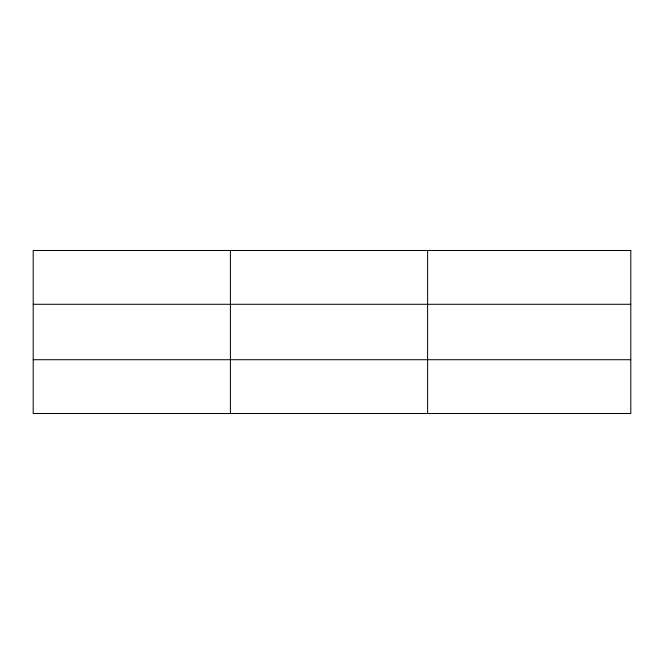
<?xml version="1.0" encoding="UTF-8"?>
<svg xmlns="http://www.w3.org/2000/svg" width="664" height="664" viewBox="0 0 664 664"><rect width="100%" height="100%" fill="white"/><g stroke="black" fill="none" stroke-linecap="round" stroke-linejoin="round"><path stroke-width="1" d="M230.408 413.514L230.408 250.486M427.616 413.514L427.616 250.486M33.2 304.286L630.8 304.286M33.2 359.714L630.8 359.714M630.8 250.486L630.8 413.514L33.2 413.514L33.2 250.486L630.8 250.486"/></g></svg>
